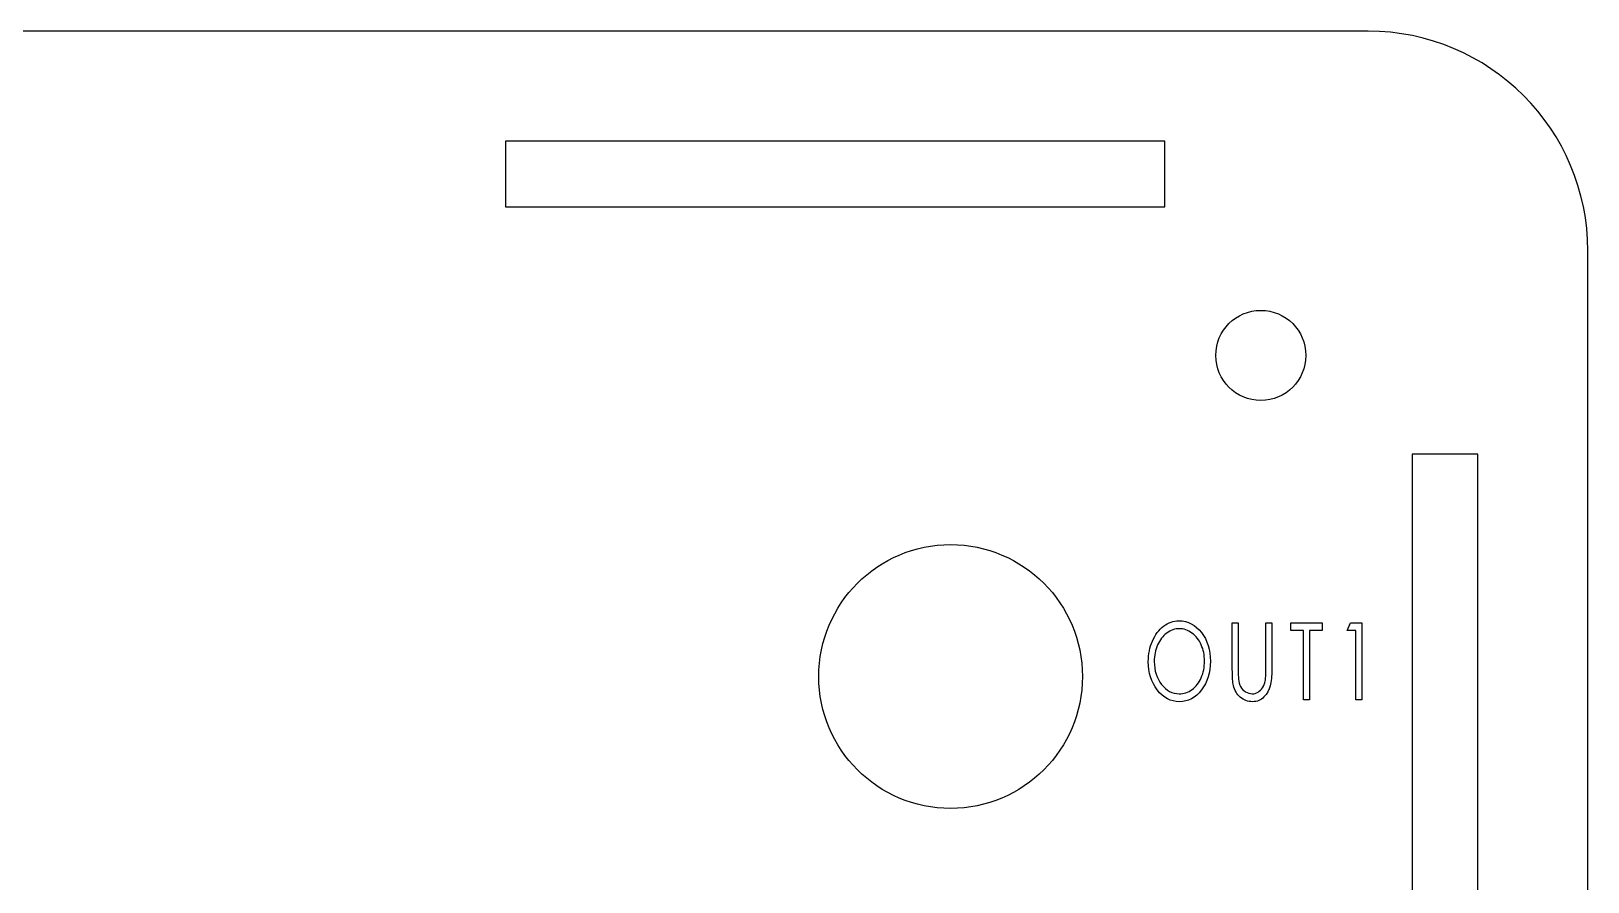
# Model space of a CAD drawing. Header units: millimetres. Extents: x 3 to 788, y -577 to 0.
# Drawn here: x 711 to 781.9, y -307.4 to -268.7 of the extents above; entities that cross this region are included whole.
import ezdxf

# ---------------------------------------------------------------- set-up
doc = ezdxf.new("R2010")
doc.units = ezdxf.units.MM
doc.layers.get('0').update_dxf_attribs({"lineweight": 25})

msp = doc.modelspace()

# ---------------------------------------------------------------- linework, layer by layer
at = {"color": 7, "linetype": 'Continuous', "lineweight": 25}
for p, q in [((771.875, -268.663), (651.875, -268.663)), ((762.625, -273.663), (732.625, -273.663)), ((732.625, -273.663), (732.625, -276.663)), ((762.625, -276.663), (762.625, -273.663)), ((732.625, -276.663), (762.625, -276.663)), ((781.875, -398.663), (781.875, -278.663)), ((776.875, -287.914), (773.875, -287.914)), ((773.875, -287.914), (773.875, -317.914)), ((776.875, -317.914), (776.875, -287.914))]:
    msp.add_line(p, q, dxfattribs=at)
at = {"color": 7, "linetype": 'Continuous', "flags": 128}
for points in [[(763.268, -295.488), (763.417, -295.496), (763.56, -295.52), (763.697, -295.563), (763.828, -295.62), (763.952, -295.695), (764.071, -295.786), (764.182, -295.894), (764.288, -296.019), (764.384, -296.156), (764.468, -296.299), (764.539, -296.452), (764.597, -296.611), (764.642, -296.778), (764.673, -296.953), (764.693, -297.136), (764.699, -297.326), (764.699, -297.326), (764.693, -297.514), (764.673, -297.696), (764.642, -297.87), (764.597, -298.037), (764.539, -298.197), (764.468, -298.349), (764.385, -298.494), (764.289, -298.631), (764.184, -298.757), (764.073, -298.866), (763.957, -298.958), (763.835, -299.033), (763.707, -299.092), (763.574, -299.133), (763.435, -299.159), (763.291, -299.167), (763.291, -299.167), (763.144, -299.159), (763.004, -299.133), (762.868, -299.092), (762.74, -299.034), (762.617, -298.959), (762.5, -298.867), (762.388, -298.758), (762.282, -298.633), (762.186, -298.497), (762.103, -298.353), (762.033, -298.202), (761.975, -298.044), (761.93, -297.879), (761.898, -297.707), (761.878, -297.529), (761.872, -297.343), (761.872, -297.343), (761.875, -297.218), (761.884, -297.095), (761.899, -296.975), (761.919, -296.856), (761.945, -296.74), (761.977, -296.627), (762.015, -296.515), (762.059, -296.407), (762.108, -296.302), (762.162, -296.203), (762.218, -296.109), (762.28, -296.022), (762.346, -295.941), (762.416, -295.865), (762.491, -295.795), (762.569, -295.732), (762.65, -295.674), (762.734, -295.625), (762.819, -295.583), (762.906, -295.549), (762.994, -295.522), (763.084, -295.503), (763.175, -295.491), (763.268, -295.488)], [(763.28, -295.847), (763.206, -295.849), (763.132, -295.859), (763.059, -295.875), (762.988, -295.896), (762.918, -295.925), (762.847, -295.959), (762.779, -296), (762.711, -296.047), (762.646, -296.099), (762.584, -296.156), (762.526, -296.217), (762.472, -296.282), (762.422, -296.351), (762.375, -296.425), (762.331, -296.503), (762.292, -296.586), (762.257, -296.672), (762.226, -296.76), (762.2, -296.851), (762.179, -296.944), (762.162, -297.04), (762.15, -297.138), (762.143, -297.238), (762.141, -297.341), (762.141, -297.341), (762.146, -297.493), (762.162, -297.638), (762.188, -297.777), (762.225, -297.91), (762.272, -298.038), (762.329, -298.159), (762.397, -298.274), (762.475, -298.383), (762.561, -298.483), (762.65, -298.569), (762.745, -298.642), (762.843, -298.701), (762.946, -298.748), (763.053, -298.781), (763.164, -298.802), (763.28, -298.808), (763.28, -298.808), (763.358, -298.805), (763.434, -298.796), (763.509, -298.781), (763.583, -298.759), (763.655, -298.732), (763.725, -298.699), (763.795, -298.659), (763.862, -298.613), (763.927, -298.562), (763.989, -298.507), (764.046, -298.446), (764.1, -298.382), (764.151, -298.313), (764.198, -298.239), (764.241, -298.162), (764.28, -298.079), (764.315, -297.993), (764.346, -297.904), (764.371, -297.814), (764.393, -297.721), (764.409, -297.625), (764.421, -297.528), (764.428, -297.428), (764.43, -297.325), (764.43, -297.325), (764.428, -297.224), (764.421, -297.124), (764.409, -297.027), (764.393, -296.933), (764.371, -296.841), (764.346, -296.752), (764.315, -296.665), (764.28, -296.58), (764.241, -296.499), (764.197, -296.421), (764.15, -296.349), (764.1, -296.28), (764.045, -296.215), (763.986, -296.155), (763.924, -296.099), (763.858, -296.047), (763.789, -296), (763.72, -295.959), (763.649, -295.925), (763.577, -295.896), (763.504, -295.875), (763.431, -295.859), (763.356, -295.849), (763.28, -295.847)], [(765.695, -295.577), (765.964, -295.577), (765.964, -295.577), (765.964, -297.674), (765.964, -297.674), (765.964, -297.763), (765.965, -297.843), (765.966, -297.915), (765.967, -297.977), (765.969, -298.031), (765.971, -298.076), (765.973, -298.113), (765.976, -298.14), (765.976, -298.14), (765.989, -298.238), (766.009, -298.328), (766.036, -298.41), (766.07, -298.483), (766.112, -298.549), (766.164, -298.61), (766.225, -298.665), (766.297, -298.715), (766.374, -298.755), (766.451, -298.785), (766.528, -298.802), (766.605, -298.808), (766.605, -298.808), (766.672, -298.803), (766.738, -298.79), (766.802, -298.767), (766.864, -298.735), (766.924, -298.694), (766.978, -298.647), (767.027, -298.593), (767.071, -298.532), (767.11, -298.464), (767.143, -298.388), (767.171, -298.307), (767.193, -298.218), (767.193, -298.218), (767.199, -298.181), (767.205, -298.134), (767.21, -298.079), (767.214, -298.016), (767.217, -297.944), (767.219, -297.862), (767.22, -297.772), (767.221, -297.674), (767.221, -297.674), (767.221, -295.577), (767.221, -295.577), (767.49, -295.577), (767.49, -295.577), (767.49, -297.691), (767.49, -297.691), (767.489, -297.805), (767.486, -297.914), (767.48, -298.018), (767.473, -298.115), (767.463, -298.207), (767.45, -298.293), (767.436, -298.375), (767.419, -298.45), (767.375, -298.589), (767.313, -298.72), (767.233, -298.841), (767.135, -298.953), (767.081, -299.003), (767.023, -299.046), (766.963, -299.084), (766.9, -299.114), (766.834, -299.137), (766.766, -299.154), (766.694, -299.164), (766.62, -299.167), (766.62, -299.167), (766.539, -299.164), (766.462, -299.154), (766.387, -299.138), (766.316, -299.117), (766.247, -299.088), (766.181, -299.053), (766.119, -299.012), (766.058, -298.965), (766.002, -298.913), (765.951, -298.856), (765.905, -298.795), (765.863, -298.73), (765.826, -298.661), (765.794, -298.587), (765.767, -298.51), (765.745, -298.429), (765.745, -298.429), (765.733, -298.373), (765.723, -298.306), (765.715, -298.229), (765.708, -298.142), (765.702, -298.045), (765.698, -297.937), (765.696, -297.819), (765.695, -297.691), (765.695, -297.691), (765.695, -295.577)], [(768.352, -295.936), (768.352, -295.577), (768.352, -295.577), (769.788, -295.577), (769.788, -295.577), (769.788, -295.936), (769.788, -295.936), (769.204, -295.936), (769.204, -295.936), (769.204, -299.077), (769.204, -299.077), (768.935, -299.077), (768.935, -299.077), (768.935, -295.936), (768.935, -295.936), (768.352, -295.936)], [(771.072, -295.577), (771.591, -295.577), (771.591, -295.577), (771.591, -299.077), (771.591, -299.077), (771.322, -299.077), (771.322, -299.077), (771.322, -295.936), (771.322, -295.936), (770.918, -295.936), (770.918, -295.936), (771.072, -295.577)]]:
    msp.add_lwpolyline(points, dxfattribs=at)
at = {"color": 7, "linetype": 'Continuous', "lineweight": 25}
for centre, radius in [((766.992, -283.414), 2.05), ((752.875, -298.023), 6)]:
    msp.add_circle(centre, radius, dxfattribs=at)
msp.add_arc((771.875, -278.663), 10, 0, 90, dxfattribs=at)

doc.saveas('drawing.dxf')
